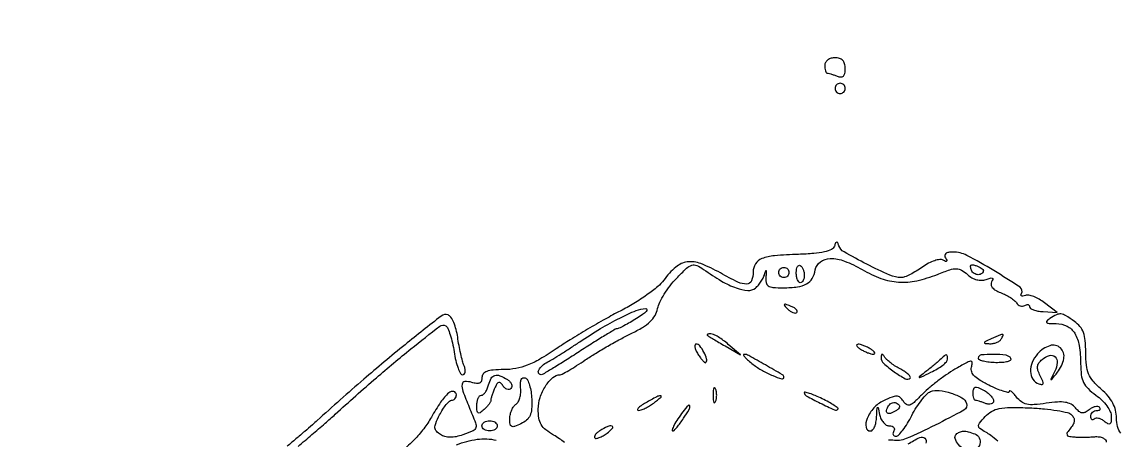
# Model space of a CAD drawing. Extents: x 50 to 925, y 21 to 441.
# Drawn here: x 197.1 to 411.5, y 359.2 to 441 of the extents above; entities that cross this region are included whole.
import ezdxf

# ---------------------------------------------------------------- set-up
doc = ezdxf.new("R2010")
doc.units = 0

msp = doc.modelspace()

# ---------------------------------------------------------------- linework, layer by layer
for points in [[(452.57679, 225.095507, -0.000001), (449.993678, 222.798179)], [(303.109819, 358.762751, 0.026045), (302.140727, 359.492017, 0.018927), (300.993677, 360.20349, -0.038447), (299.480302, 361.225991, -0.092391), (298.596243, 362.243181, -0.093323), (298.142985, 363.503939, -0.039775), (298, 365.298502, -0.079808), (298.360616, 367.543379, -0.062496), (299.420509, 369.775085, -0.068142), (300.845226, 371.451917, -0.184666), (302.278609, 372, 0.128318), (302.681953, 372.105246, 0.005368), (303.980444, 372.850817, 0.008974), (305.507223, 373.786692, 0.006227), (307.199868, 374.896399, -0.011103), (309.183079, 376.169129, -0.006548), (311.604445, 377.604989, -0.006549), (314.061697, 378.976442, -0.011139), (316.155689, 380.049845, 0.022919), (318.368449, 381.250757, 0.053234), (319.870061, 382.390952, 0.070963), (320.822125, 383.584542, 0.08375), (321.336559, 384.932793, -0.064528), (321.75498, 386.169387, -0.025028), (322.631536, 387.754285, -0.024277), (323.76477, 389.397351, -0.027606), (325.007504, 390.850436, -0.012093), (326.979794, 392.816769, -0.111313), (328.010643, 393.431873, -0.188201), (328.963331, 393.378681, -0.048037), (330.326634, 392.591165, 0.021843), (333.808225, 390.329267, 0.046928), (336.703132, 388.971066, 0.066481), (338.960292, 388.484949, 0.195454), (340.446484, 388.955586, 0.045535), (341.026334, 389.533505, 0.030405), (341.582932, 390.28851, 0.03062), (342.036773, 391.093708, 0.051382), (342.302318, 391.822621, -0.017617), (342.453801, 392.345648, -0.717855), (342.534922, 392.346332, -0.102038), (342.57148, 392.068089, -0.006589), (342.501024, 391.25, 0.061468), (342.529749, 390.03783, 0.213453), (342.941021, 389.392029, 0.129372), (343.863349, 389.080412, 0.018188), (345.888672, 389.015313, 0.029362), (348.695379, 389.192222, 0.096944), (350.449493, 389.76368, 0.13593), (351.525464, 390.824751, 0.084295), (352.144533, 392.5, -0.189661), (353.148262, 394.098657, -0.15836), (355.063099, 394.735684, -0.094289), (357.860746, 394.223786, -0.040296), (361.299651, 392.564544, 0.046082), (364.978933, 390.841428, 0.070613), (368.42048, 390.126216, 0.069107), (371.978864, 390.390328, 0.042157), (376.015322, 391.622807, -0.012106), (378.469665, 392.536552, -0.084271), (379.728755, 392.744968, -0.134705), (380.714828, 392.470044, -0.049005), (381.890941, 391.598697, 0.054971), (382.76411, 390.967747, 0.064863), (383.707751, 390.583875, 0.070359), (384.649752, 390.473801, 0.085771), (385.519427, 390.645828, -0.022142), (386.328298, 390.915794, -0.174961), (386.716239, 390.889154, -0.379567), (386.823807, 390.654783, -0.06467), (386.603871, 390.168066, 0.176681), (386.490703, 389.620552, 0.136776), (386.739655, 389.059763, 0.088631), (387.369843, 388.524275, 0.041077), (388.342686, 388.059811, -0.026199), (389.334428, 387.622023, -0.025973), (390.277912, 387.081786, -0.026887), (391.050533, 386.523503, -0.084636), (391.471959, 386.045371, 0.085041), (391.796903, 385.677301, 0.093511), (392.215942, 385.45304, 0.10041), (392.662832, 385.40605, 0.115051), (393.069098, 385.542705, -0.064591), (393.425636, 385.703884, -0.136167), (393.726755, 385.711382, -0.191233), (393.924491, 385.569116, -0.143049), (394.000706, 385.309017, 0.259935), (394.180818, 384.986631, 0.052404), (394.794761, 384.691589, 0.04315), (395.667884, 384.462099, 0.028207), (396.702878, 384.3432), (399.404344, 384.1864), (396.952172, 386.075458, 0.034693), (395.917742, 386.763653, 0.03914), (394.837881, 387.271307, 0.042763), (393.866376, 387.54619, 0.135126), (393.198062, 387.493713, -0.043531), (392.731682, 387.369656, -0.161323), (392.434571, 387.413624, -0.305354), (392.332812, 387.595005, -0.11858), (392.427195, 387.882198, 0.404248), (392.159756, 389.108328, 0.010652), (387.009699, 392.383354, 0.016095), (381.780847, 395.328261, 0.120766), (379.040256, 396, 0.038989), (378.157786, 395.931083, 0.130309), (377.630896, 395.69892, 0.231383), (377.455196, 395.327487, 0.135993), (377.595492, 394.845492, -0.028977), (377.844153, 394.385561, -0.31911), (377.808665, 394.19064, -0.312868), (377.611182, 394.157456, -0.02841), (377.147684, 394.408726, 0.173125), (376.505001, 394.546195, 0.047026), (375.476338, 394.309557, 0.04172), (374.283307, 393.800243, 0.032987), (373.088805, 393.063235, -0.018524), (371.887852, 392.273431, -0.020751), (370.675479, 391.606075, -0.020565), (369.605007, 391.127297, -0.095148), (368.942121, 391, -0.105145), (366.689365, 391.47903, -0.013503), (362.208185, 393.621875, -0.010281), (357.762837, 396.013627, -0.185814), (356.754008, 397.237976, 0.026368), (356.522821, 397.82621, 0.328076), (356.325501, 397.936473, 0.266891), (356.125309, 397.785524, 0.02034), (355.87605, 397.128149, -0.208237), (355.306146, 396.494338, -0.051331), (353.949379, 396.036784, -0.034992), (351.871275, 395.716896, -0.012603), (348.883347, 395.544682, 0.012654), (344.157212, 395.271795, 0.071669), (341.705021, 394.707772, 0.158928), (340.466796, 393.697446, 0.143775), (340, 392.10765, -0.094241), (339.671459, 390.380051, -0.299477), (338.755369, 389.735695, -0.121766), (337.024655, 390.106946, -0.015197), (333.597306, 391.908883, 0.03489), (329.772136, 393.731602, 0.126073), (327.11581, 394.062958, 0.148937), (324.884231, 393.059904, 0.055649), (322.53992, 390.500122, -0.062752), (321.356736, 389.244353, -0.018077), (319.234512, 387.618733, -0.017881), (316.687362, 385.943527, -0.01816), (314.03992, 384.463767, 0.0094), (311.101137, 382.888072, 0.005592), (307.658601, 380.907173, 0.005595), (304.269949, 378.855025, 0.009618), (301.5, 377.060172, -0.015295), (298.314932, 375.047293, -0.039052), (295.863711, 373.848225, -0.049923), (293.644455, 373.216982, -0.044181), (291.25, 373.003183, 0.017819), (289.173491, 372.927599, 0.070608), (287.928387, 372.658309, 0.138545), (287.254234, 372.167479, 0.168092), (287, 371.432612, -0.088639), (286.879337, 370.757313, -0.197727), (286.532245, 370.380261, -0.144755), (285.92767, 370.289619, -0.042184), (285, 370.5, 0.091466), (283.660226, 370.668222, 0.367994), (283.108913, 370.141335, 0.113894), (283.279881, 368.769544, 0.011245), (284.5, 365.654243, -0.006605), (285.733293, 362.589364, -0.150156), (285.800145, 361.653015, -0.237554), (285.286751, 361.0351, -0.018978), (283.25, 360.237816, -0.035311), (281.963089, 359.889165, -0.05151), (280.794016, 359.782429, -0.059393), (279.76653, 359.917311, -0.078669), (278.901223, 360.289487, -0.061849), (278.090387, 360.954276, -0.180613), (277.811146, 361.609015, -0.110833), (277.968195, 362.497236, -0.016744), (278.724465, 364.149496, -0.024254), (279.336794, 365.241019, -0.032376), (280.001001, 366.162664, -0.033834), (280.626722, 366.825187, -0.188775), (281.073242, 367, 0.116147), (281.426743, 367.083239, 0.100491), (281.727765, 367.318229, 0.093171), (281.929824, 367.66962, 0.084211), (282, 368.083333, 0.360765), (281.477761, 368.712925, 0.233166), (280.513595, 368.443717, 0.060688), (278.929726, 366.634727, 0.021636), (277.118385, 363.710957, -0.035381), (275.629914, 361.449536, -0.029363), (273.748073, 359.267055, -0.02791), (271.518227, 357.211621, -0.024842)], [(444.758148, 218.141907, -0.000001), (443, 216.578295, -0.004631)], [(411.844327, 360.549568, -0.099087), (411.215008, 361.851968, -0.063083), (411.001788, 363.527316, 0.059322), (410.819432, 365.051225, 0.062593), (410.284772, 366.460437, 0.055958), (409.357723, 367.817105, 0.034842), (408, 369.187086, -0.034351), (406.436425, 370.761684, -0.07935), (405.5606, 372.174787, -0.073257), (405.129674, 373.860865, -0.025998), (405, 376.353066, 0.022492), (404.894682, 378.693148, 0.065082), (404.541597, 380.272607, 0.086692), (403.867672, 381.44186, 0.066088), (402.777494, 382.443296, 0.014541), (401.068676, 383.567587, 0.109649), (400.160862, 383.883034, 0.142862), (399.313927, 383.739569, 0.030542), (398, 383, 0.041419), (397.364833, 382.510571, 0.458962), (397.373046, 382.228247, 0.159089), (397.828334, 382.053951, 0.01111), (399.214816, 382.015313, -0.116293), (401.344103, 381.500586, -0.140006), (402.849653, 380.106611, -0.098567), (403.727654, 377.694999, -0.038183), (404, 374.133836, 0.030712), (404.133413, 371.963872, 0.08321), (404.571201, 370.490611, 0.087734), (405.449492, 369.285762, 0.036791), (407, 368, -0.040719), (408.155567, 367.026345, -0.042004), (409.124962, 365.887682, -0.045679), (409.789523, 364.753512, -0.110123), (410, 363.809461, -0.025682), (409.947858, 362.794993, -0.217531), (409.722225, 362.410862, -0.292337), (409.337402, 362.394502, -0.041621), (408.657991, 362.868879, 0.050768), (408.095866, 363.246292, 0.066538), (407.516912, 363.462194, 0.082297), (407.010146, 363.492554, 0.171918), (406.657991, 363.324657, -0.113033), (406.407824, 363.167715, -0.253554), (406.193285, 363.20266, -0.172529), (406.046271, 363.43152, -0.057388), (406, 363.833333, -0.099038), (406.089066, 364.278578, -0.097945), (406.342708, 364.657292, -0.097945), (406.721422, 364.910934, -0.099038), (407.166667, 365, 0.055671), (407.569834, 365.045029, 0.167549), (407.80189, 365.188735, 0.255643), (407.840858, 365.398411, 0.117684), (407.690833, 365.642501, 0.180377), (407.341445, 365.802096, 0.079748), (406.828317, 365.757035, 0.063881), (406.236739, 365.524625, 0.047735), (405.656845, 365.13017, -0.05805), (404.91043, 364.644598, -0.153041), (404.287439, 364.54594, -0.139033), (403.68077, 364.819021, -0.044734), (402.978563, 365.525831, 0.095469), (402.118743, 366.232168, 0.085667), (401.024881, 366.602488, 0.057321), (399.512358, 366.664535, 0.018835), (397.294758, 366.416951, -0.017974), (394.929372, 366.148744, -0.070731), (393.469036, 366.24272, -0.106563), (392.415905, 366.710262, -0.073255), (391.480677, 367.628789, 0.019609), (390.933438, 368.295404, 0.048652), (390.470529, 368.724049, 0.128324), (390.173386, 368.847759, 0.443214), (390.031803, 368.729676, -0.456794), (389.797119, 368.542768, -0.029847), (388.843968, 368.780164, -0.027172), (387.557066, 369.261777, -0.014828), (386.032769, 369.983283, -0.020011), (384.13612, 371.048579, -0.072566), (383.077773, 371.933979, -0.129647), (382.644165, 372.784628, -0.146015), (382.714047, 373.697202, 0.117972), (382.806008, 374.392228, 0.4394), (382.492075, 374.62571, 0.079184), (381.57706, 374.295258, 0.00696), (379.431278, 373.070865, 0.018559), (377.736171, 371.985414, 0.012681), (375.890881, 370.634237, 0.012796), (374.176141, 369.239117, 0.025089), (372.899379, 368.028677, -0.014365), (371.440514, 366.584964, -0.105086), (370.603244, 366.080749, -0.237698), (369.964912, 366.166861, -0.102159), (369.352316, 366.803239, 0.072476), (368.719416, 367.543388, 0.175719), (368.058894, 367.800161, 0.101496), (367.140849, 367.633653, 0.016023), (365.452937, 366.892464, 0.098017), (363.594813, 365.505486, 0.082608), (362.269387, 363.434562, 0.142143), (362.06144, 361.739783, 0.368003), (362.930449, 361, 0.223743), (363.350335, 361.197795, 0.06939), (363.725823, 361.807813, 0.054129), (364.005795, 362.696947, 0.036872), (364.136182, 363.75, -0.002047), (364.224735, 365.401331, -0.200802), (364.325405, 365.607621, -0.574721), (364.441828, 365.568679, -0.00362), (364.705733, 364.25, 0.060569), (364.982512, 363.389708, 0.068832), (365.44933, 362.660937, 0.079195), (366.026837, 362.168973, 0.137742), (366.628568, 362, -0.069912), (367.153052, 361.926304, -0.144696), (367.498956, 361.70625, -0.189898), (367.614921, 361.379957, -0.130668), (367.5, 361, 0.080562), (367.341644, 360.617801, 0.158869), (367.36863, 360.29375, 0.183754), (367.573786, 360.078606, 0.111889), (367.920659, 360, 0.206704), (368.440339, 360.224428, 0.025344), (369.260978, 361.189312, 0.026611), (370.157986, 362.497936, 0.018989), (371.024856, 364.048722, -0.022586), (371.931051, 365.64283, -0.025389), (372.945344, 367.085313, -0.025834), (373.923338, 368.211092, -0.109805), (374.662192, 368.700613, -0.122386), (376.377283, 368.912372, -0.048738), (378.707525, 368.395899, -0.048168), (380.811363, 367.477062, -0.187745), (381.700563, 366.403167, -0.360977), (381.18926, 365.094315, -0.010601), (375.560865, 362.13303, -0.014958), (369.890126, 359.510168, -0.143611), (367.276076, 359.200175, 0.082131), (366.470693, 359.202866, 0.163779)], [(251.061369, 357.998955, 0.002412), (253.766943, 360.289651, 0.002433), (256.343289, 362.514153, 0.005016), (258.332289, 364.283919, -0.005499), (266.376768, 371.427806, -0.010029), (273.12151, 377.052776, -0.004406), (278.775163, 381.497505, -0.312356), (279.908702, 381.556425, -0.155212), (280.326789, 381.069277, -0.021939), (280.795021, 379.815499, -0.023275), (281.227328, 378.235067, -0.017906), (281.555766, 376.476692, 0.020399), (281.88504, 374.761272, 0.031408), (282.321711, 373.315028, 0.032335), (282.795283, 372.256491, 0.278232), (283.220533, 372, 0.214349), (283.540185, 372.143634, 0.141716), (283.716091, 372.512842, 0.089244), (283.707643, 373.077838, 0.0476), (283.508455, 373.75, -0.031227), (283.200405, 374.677116, -0.009546), (282.850169, 376.112867, -0.009515), (282.518548, 377.739236, -0.010268), (282.258215, 379.336356, 0.030021), (281.951194, 380.84266, 0.036953), (281.479822, 382.196853, 0.040244), (280.926318, 383.236356, 0.16001), (280.37329, 383.686997, 0.263937), (279.026347, 383.483844, 0.003296), (271.96905, 377.865119, 0.008734), (263.884003, 371.104023, 0.005723), (254.795725, 363.046233, -0.005306), (253.872492, 362.226306, -0.001376), (252.368439, 360.926081, -0.001399), (250.645658, 359.453395, -0.001427), (248.925861, 358, 0.00318)], [(387.8224, 358.996192, 0.010456), (386.422244, 360.126206, 0.036996), (385.459344, 360.762814, -0.024724), (384.324505, 361.473737, -0.234378), (384.056901, 361.962107, -0.18176), (384.250209, 362.547847, -0.014301), (385.334576, 363.817208, -0.078473), (386.59365, 364.832476, -0.083062), (388.080444, 365.385731, -0.047755), (390.274415, 365.594912, -0.009942), (394.146528, 365.516431, -0.01358), (396.913119, 365.329936, -0.017908), (399.419437, 365.001557, -0.015466), (401.455755, 364.595086, -0.140271), (402.240384, 364.159616, -0.084151), (402.654805, 363.57603, -0.13273), (402.767507, 362.976021, -0.108866), (402.566647, 362.315306, -0.045211), (402.035174, 361.542382, 0.024434), (401.396421, 360.691357, 0.236965), (401.339813, 360.257223, 0.264495), (401.653026, 359.98364, 0.029495), (402.627555, 359.844475, 0.015251), (403.505579, 359.798452, 0.007763), (404.610907, 359.79144, 0.007704), (405.752049, 359.819505, 0.011434), (406.75, 359.882325, -0.053527), (407.624067, 359.863776, -0.080722), (408.352659, 359.646938, -0.106386), (408.835601, 359.270313, -0.173171), (409.013655, 358.787849, 0.027198)], [(282.052866, 358.325123, -0.063668), (286.056626, 359.371277, -0.086059), (289.787517, 359.209701, -0.059254)], [(370.301635, 358.461983, -0.032036), (372.544397, 359.734186, -0.309958), (373.570796, 359.579906, -0.32742), (373.75863, 358.590584, -0.03372)]]:
    msp.add_lwpolyline(points, format="xyb")
for points in [[(354, 432.5, 0.026361), (354.030325, 431.925219, 0.041645), (354.12285, 431.440625, 0.050709), (354.256806, 431.098541, 0.281131), (354.418213, 431, -0.065182), (354.666328, 430.967516, -0.008575), (355.178225, 430.821697, -0.009838), (355.781926, 430.625425, -0.008099), (356.418213, 430.393011, 0.076984), (357.147008, 430.235583, 0.207384), (357.634337, 430.413414, 0.16083), (357.916765, 430.939105, 0.043546), (358, 431.893011, 0.064658), (357.878132, 432.831487, 0.12593), (357.512695, 433.486626, 0.130944), (356.889021, 433.869894, 0.072786), (356, 434, 0.072314), (355.230589, 433.888136, 0.08892), (354.583333, 433.5625, 0.10214), (354.153209, 433.075754, 0.130775)], [(356, 428, 0.099038), (356.076342, 427.618362, 0.097945), (356.29375, 427.29375, 0.097945), (356.618362, 427.076342, 0.099038), (357, 427, 0.099038), (357.381638, 427.076342, 0.097945), (357.70625, 427.29375, 0.097945), (357.923658, 427.618362, 0.099038), (358, 428, 0.099038), (357.923658, 428.381638, 0.097945), (357.70625, 428.70625, 0.097945), (357.381638, 428.923658, 0.099038), (357, 429, 0.099038), (356.618362, 428.923658, 0.097945), (356.29375, 428.70625, 0.097945), (356.076342, 428.381638, 0.099038)], [(347, 392, -0.099038), (346.923658, 391.618362, -0.097945), (346.70625, 391.29375, -0.097945), (346.381638, 391.076342, -0.099038), (346, 391, -0.099038), (345.618362, 391.076342, -0.097945), (345.29375, 391.29375, -0.097945), (345.076342, 391.618362, -0.099038), (345, 392, -0.099038), (345.076342, 392.381638, -0.097945), (345.29375, 392.70625, -0.097945), (345.618362, 392.923658, -0.099038), (346, 393, -0.099038), (346.381638, 392.923658, -0.097945), (346.70625, 392.70625, -0.097945), (346.923658, 392.381638, -0.099038)], [(350, 391.440983, -0.05256), (349.941884, 390.889664, -0.072414), (349.769196, 390.423289, -0.092326), (349.514141, 390.110023, -0.177669), (349.214286, 390, -0.223398), (348.913499, 390.14145, -0.076248), (348.659375, 390.565933, -0.057994), (348.486054, 391.188845, -0.0389), (348.428571, 391.926581, -0.039538), (348.484398, 392.631456, -0.085489), (348.659375, 393.144585, -0.161426), (348.917433, 393.385718, -0.251349), (349.214286, 393.367564, -0.106803), (349.515511, 393.077588, -0.051141), (349.769196, 392.601322, -0.04742), (349.941764, 392.028204, -0.049465)], [(385, 392.452028, -0.221723), (384.70754, 391.824933, -0.176606), (383.997937, 391.567179, -0.144684), (383.177157, 391.810826, -0.158419), (382.655712, 392.454816, -0.052218), (382.492566, 393.063039, -0.241428), (382.602299, 393.398585, -0.239714), (382.939743, 393.506823, -0.051608), (383.550928, 393.342084, -0.018792), (384.106057, 393.104765, -0.027318), (384.574335, 392.851255, -0.026011), (384.920733, 392.612832, -0.233079)], [(317.22583, 382.996262, -0.00667), (315.933042, 382.231516, -0.009371), (314.75804, 381.586402, -0.006144), (313.762518, 381.079368, -0.115201), (313.422613, 381, 0.135229), (313.053392, 380.898281, 0.001838), (311.023989, 379.678125, 0.00505), (308.680327, 378.224697, 0.003281), (306, 376.5, -0.00343), (303.317967, 374.775338, -0.005261), (300.968912, 373.321875, -0.00199), (298.937854, 372.105542, -0.134707), (298.553217, 372, -0.288382), (298.077273, 372.299408, -0.236133), (298.087093, 372.911823, -0.09603), (298.767284, 373.768126, -0.055134), (299.860821, 374.512872, 0.014757), (300.855497, 375.078752, 0.003577), (302.464348, 376.073826, 0.003666), (304.293935, 377.242397, 0.003638), (306.110821, 378.440579, -0.012764), (310.172434, 381.013979, -0.017793), (313.940211, 383.090182, -0.018013), (317.117102, 384.555011, -0.093256), (319, 384.956416, -0.391662), (319.218422, 384.763865, -0.212439), (319.097588, 384.395515, -0.053926), (318.387436, 383.763289, -0.018038)], [(346.733333, 384.875912, 0.043285), (347.246577, 384.441312, 0.063152), (347.768815, 384.162781, 0.082976), (348.220211, 384.072099, 0.20742), (348.526461, 384.193128, 0.278911), (348.59249, 384.461316, 0.120343), (348.395085, 384.789051, 0.070189), (347.940734, 385.133723, 0.036269), (347.293128, 385.435707, 0.008399), (346.336218, 385.78179, 0.286372), (346.111181, 385.729672, 0.400052), (346.106486, 385.536448, 0.011214)], [(331.083333, 379.69734, 0.020228), (331.371026, 379.505645, 0.001221), (332.258854, 378.967559, 0.001825), (333.320518, 378.332927, 0.001348), (334.5, 377.63799), (337.5, 375.881299), (335.139216, 377.940649, 0.020258), (334.157936, 378.728988, 0.023468), (333.161747, 379.395066, 0.023396), (332.276951, 379.873442, 0.112689), (331.722549, 380, 0.026626), (331.34332, 379.979791, 0.084131), (331.099228, 379.911094, 0.271571), (331.030525, 379.810289, 0.25813)], [(386.5, 379, 0.007086), (385.414842, 378.515361, 0.206801), (385.217153, 378.2939, 0.479221), (385.320418, 378.13381, 0.015651), (386.190983, 378.070285, 0.054957), (386.883647, 378.117642, 0.051224), (387.566787, 378.314396, 0.054947), (388.14007, 378.622072, 0.104092), (388.5, 379, 0.02781), (388.876953, 379.693352, 0.550582), (388.769967, 379.862409, 0.099104), (388.328061, 379.773951, 0.002683)], [(329.203671, 376.045478, 0.01756), (329.69411, 375.318298, 0.030493), (330.157205, 374.756569, 0.033321), (330.544586, 374.392955, 0.38572), (330.735684, 374.40235, 0.276739), (330.908421, 375.091966, 0.045201), (330.369065, 376.423464, 0.045225), (329.588155, 377.653666, 0.232774), (328.884537, 378, 0.31296), (328.646578, 377.834884, 0.130593), (328.60642, 377.425859, 0.067431), (328.798919, 376.795782, 0.03178)], [(361, 377, 0.026766), (361.647707, 376.628962, 0.024204), (362.353125, 376.315379, 0.024967), (363.012663, 376.096832, 0.067616), (363.5, 376.030626, 0.190341), (363.732273, 376.122372, 0.335455), (363.765625, 376.315379, 0.102785), (363.514186, 376.625641, 0.027796), (363, 377, 0.026766), (362.352293, 377.371038, 0.024204), (361.646875, 377.684621, 0.024967), (360.987337, 377.903168, 0.067616), (360.5, 377.969374, 0.190341), (360.267727, 377.877628, 0.335455), (360.234375, 377.684621, 0.102785), (360.485814, 377.374359, 0.027796)], [(395.60084, 376.111427, 0.085345), (394.527547, 374.419442, 0.109628), (394.204605, 372.610114, 0.135821), (394.688901, 371.10727, 0.168473), (395.847106, 370.217164, 0.061847), (396.462898, 370.093682, 0.385961), (396.695309, 370.274924, 0.152192), (396.633981, 370.742976, 0.014763), (396.118119, 371.779293, -0.040587), (395.665162, 372.820693, -0.110655), (395.578468, 373.614912, -0.128301), (395.841138, 374.298428, -0.06408), (396.477208, 374.981085, -0.099484), (397.916201, 375.756796, -0.267097), (399.009121, 375.505604, -0.236794), (399.43071, 374.378225, -0.085948), (398.947538, 372.689312, 0.0009), (398.207193, 371.150069, 0.434572), (398.243237, 371.058064, 0.328767), (398.356184, 371.08784, 0.000792), (399.473737, 372.480658, 0.120433), (400.712491, 375.147213, 0.258762), (400.040121, 377.237311, 0.2775), (397.982032, 377.679772, 0.127082)], [(340, 374.031396, 0.03429), (341.805028, 372.829595, 0.02973), (343.843797, 371.820981, 0.027381), (345.593195, 371.191857, 0.502089), (346, 371.494844, 0.265267), (345.721106, 371.983538, 0.003094), (342.390053, 373.923758, 0.004815), (339.132312, 375.752885, 0.134314), (338.19284, 375.977764, 0.574767), (338.111704, 375.827606, 0.050143), (338.437897, 375.396846, 0.028523), (339.087972, 374.772218, 0.013112)], [(365.015313, 375.36501, 0.214686), (365.508064, 374.229617, 0.029977), (367.551726, 372.582235, 0.028418), (369.737042, 371.207009, 0.33424), (370.67241, 371.339077, 0.353206), (370.702005, 371.616324, 0.060755), (370.33865, 372.052938, 0.043418), (369.695598, 372.560913, 0.024214), (368.835646, 373.068684, -0.021157), (367.8876, 373.620685, -0.019951), (366.970282, 374.261095, -0.020375), (366.204302, 374.893429, -0.062886), (365.765313, 375.399704, 0.02117), (365.407993, 375.888683, 0.240382), (365.196513, 375.984544, 0.357583), (365.055925, 375.857955, 0.034369)], [(376.5, 374.90923, -0.01595), (375.980221, 374.426109, -0.005635), (375.20625, 373.76663, -0.005587), (374.339036, 373.060671, -0.006534), (373.5, 372.410821, 0.006391), (372.444196, 371.593564, 0.730339), (372.486408, 371.482199, 0.097784), (372.884735, 371.583086, 0.002007), (374.75, 372.477271, 0.022644), (375.994631, 373.151278, 0.030857), (377.045313, 373.875178, 0.031574), (377.80595, 374.553305, 0.197395), (378, 375.02568, 0.039135), (377.94526, 375.723975, 0.391265), (377.734691, 375.890261, 0.166671), (377.36525, 375.730663, 0.010668)], [(384.002943, 375.25, 0.307181), (384.205391, 374.954074, 0.035156), (385.017471, 374.698891, 0.032785), (386.13132, 374.509256, 0.020486), (387.452521, 374.427076, 0.022322), (388.739687, 374.457307, 0.045485), (389.737308, 374.617307, 0.07901), (390.319693, 374.868788, 0.410778), (390.390561, 375.177076, 0.224586), (389.424875, 375.803406, 0.03054), (386.956758, 375.982604, 0.029849), (384.554112, 375.866553, 0.384065)], [(291.97104, 371.03906, -0.060905), (292.476377, 370.625732, -0.094362), (292.782184, 370.154248, -0.125728), (292.844534, 369.702273, -0.169686), (292.666667, 369.333333, -0.14865), (292.307729, 369.141761, -0.130257), (291.882133, 369.169008, -0.104139), (291.451036, 369.421897, -0.069906), (291.08479, 369.862806, 0.05736), (290.64874, 370.415273, 0.283905), (290.280135, 370.503439, 0.185783), (289.91696, 370.206222, 0.026798), (289.480405, 369.333846, 0.01181), (289.179498, 368.595057, 0.014528), (288.935388, 367.891817, 0.012971), (288.764399, 367.295198, 0.094928), (288.745514, 367, -0.168167), (288.688754, 366.730812, -0.025549), (288.377525, 366.268106, -0.026216), (287.937401, 365.740907, -0.019994), (287.404273, 365.210573, -0.02541), (286.637703, 364.575341, -0.290727), (286.264078, 364.547149, -0.254592), (286.044888, 364.880494, -0.020771), (286, 365.960573, -0.041393), (286.064753, 366.741403, -0.060893), (286.25949, 367.400918, -0.080045), (286.54549, 367.848596, -0.213808), (286.883369, 368, 0.181596), (287.259476, 368.141258, 0.059916), (287.660882, 368.5875, 0.050447), (288.024544, 369.234516, 0.038887), (288.289749, 370, -0.060262), (288.806662, 371.30876, -0.202492), (289.511047, 371.872197, -0.170467), (290.496977, 371.810407, -0.040933)], [(296.725812, 367.218451, -0.027006), (296.69838, 365.278884, -0.086389), (296.391372, 364.026996, -0.113322), (295.736716, 363.145006, -0.066512), (294.627634, 362.428215, -0.020765), (293.35697, 361.891869, -0.199812), (292.782809, 361.91286, -0.262991), (292.486068, 362.323729, -0.035018), (292.44036, 363.43392, -0.049604), (292.549227, 364.279895, -0.04556), (292.823789, 365.113515, -0.04857), (293.212151, 365.813896, -0.098821), (293.661901, 366.250388, 0.125961), (294.088468, 366.711262, 0.054981), (294.404726, 367.488803, 0.049574), (294.57423, 368.434326, 0.046948), (294.559059, 369.412533, -0.035358), (294.521416, 370.386058, -0.096784), (294.674326, 371.054134, -0.185537), (294.994551, 371.374695, -0.19892), (295.435695, 371.386303, -0.187671), (295.886384, 370.976899, -0.04056), (296.285486, 369.981326, -0.037034), (296.585223, 368.678622, -0.028073)], [(332.157895, 368, 0.017491), (332.189089, 367.10856, 0.078554), (332.306058, 366.601562, 0.447206), (332.474999, 366.540618, 0.174857), (332.662281, 366.75, 0.057986), (332.818615, 367.320008, 0.037979), (332.87034, 368, 0.037979), (332.818615, 368.679992, 0.057986), (332.662281, 369.25, 0.174857), (332.474999, 369.459382, 0.447206), (332.306058, 369.398438, 0.078554), (332.189089, 368.89144, 0.017491)], [(387, 366.857827, -0.174661), (386.871215, 366.500404, -0.149427), (386.53535, 366.279168, -0.10447), (386.023733, 366.239374, -0.05903), (385.418213, 366.393011, 0.008099), (384.781926, 366.625425, 0.009838), (384.178225, 366.821697, 0.008575), (383.666328, 366.967516, 0.065182), (383.418213, 367, -0.284352), (383.256705, 367.09993, -0.049207), (383.12285, 367.45096, -0.040772), (383.030313, 367.946904, -0.025747), (383, 368.535184, -0.067049), (383.09693, 369.254769, -0.275318), (383.401388, 369.547449, -0.158653), (383.955954, 369.499454, -0.0226), (385, 369, -0.038478), (385.765302, 368.511284, -0.043647), (386.4125, 367.92921, -0.048566), (386.860923, 367.344249, -0.140151)], [(319, 366.5, 0.017912), (318.108517, 365.947109, 0.05067), (317.545418, 365.480268, 0.180199), (317.416578, 365.192347, 0.423245), (317.55887, 365.035435, 0.093447), (318.094874, 365.118035, 0.026583), (318.876904, 365.441692, 0.025781), (319.737972, 365.908866, 0.024731), (320.55887, 366.468197, 0.014046), (322.008478, 367.630045, 0.690562), (321.920022, 367.878785, 0.128656), (321.164165, 367.697409, 0.006975)], [(350, 368.509502, 0.275179), (350.38066, 367.870218, 0.009099), (353.118639, 366.450124, 0.008718), (355.911929, 365.125404, 0.312297), (356.580373, 365.24704, 0.448677), (356.566674, 365.482517, 0.020544), (355.834561, 366.014183, 0.022706), (354.796894, 366.638469, 0.01281), (353.487443, 367.304597, 0.010063), (352.149614, 367.909825, 0.018017), (351.024436, 368.344544, 0.013938), (350.147027, 368.620565, 0.49785)], [(326.278145, 364.75, 0.016524), (325.282665, 363.370996, 0.028068), (324.556089, 362.148084, 0.034051), (324.158447, 361.237922, 0.518903), (324.325973, 361, 0.209659), (324.57211, 361.107955, 0.012425), (325.120734, 361.734375, 0.01701), (325.748184, 362.542127, 0.011593), (326.408043, 363.5, 0.012392), (327.464534, 365.203024, 0.159846), (327.620974, 365.924719, 0.648881), (327.338833, 366.01699, 0.019349)], [(367.885723, 364.929373, -0.050263), (366.851256, 364.425666, -0.249192), (366.231135, 364.510366, -0.31899), (366.055152, 365.025759, -0.066358), (366.468963, 365.949781, -0.094768), (366.803462, 366.31425, -0.096839), (367.246423, 366.526153, -0.098884), (367.72872, 366.55319, -0.103479), (368.175861, 366.391312, -0.099167), (368.527509, 366.062889, -0.207337), (368.605142, 365.703881, -0.154764), (368.395325, 365.322543, -0.051827)], [(290, 362, -0.148195), (289.884432, 361.618646, -0.098894), (289.559375, 361.29375, -0.082425), (289.073457, 361.074694, -0.064853), (288.5, 361, -0.064853), (287.926543, 361.074694, -0.082425), (287.440625, 361.29375, -0.098894), (287.115568, 361.618646, -0.148195), (287, 362, -0.148195), (287.115568, 362.381354, -0.098894), (287.440625, 362.70625, -0.082425), (287.926543, 362.925306, -0.064853), (288.5, 363, -0.064853), (289.073457, 362.925306, -0.082425), (289.559375, 362.70625, -0.098894), (289.884432, 362.381354, -0.148195)], [(310.02896, 361.03906, 0.03592), (309.499441, 360.648316, 0.061262), (309.128868, 360.243196, 0.090717), (308.962477, 359.887527, 0.266567), (309.030533, 359.636134, 0.250852), (309.336656, 359.543502, 0.044), (309.93406, 359.71896, 0.038583), (310.665301, 360.072856, 0.025882), (311.442702, 360.581761, 0.043075), (312.525533, 361.526636, 0.554506), (312.418602, 361.95367, 0.193244), (311.568857, 361.894999, 0.028307)], [(383.35507, 360.417241, -0.193933), (384.187353, 359.642638, -0.171424), (384.30459, 358.457719, -0.160852), (383.646408, 357.407664, -0.174728), (382.515456, 357, -0.140618), (381.322816, 357.34218, -0.077051), (380.163427, 358.343976, -0.089931), (379.489011, 359.5083, -0.290542), (379.675343, 360.342009, -0.090372), (380.332914, 360.796862, -0.101458), (381.082304, 360.966539, -0.071773), (382.036763, 360.848682, -0.025068)]]:
    msp.add_lwpolyline(points, format="xyb", close=True)

doc.saveas('drawing.dxf')
